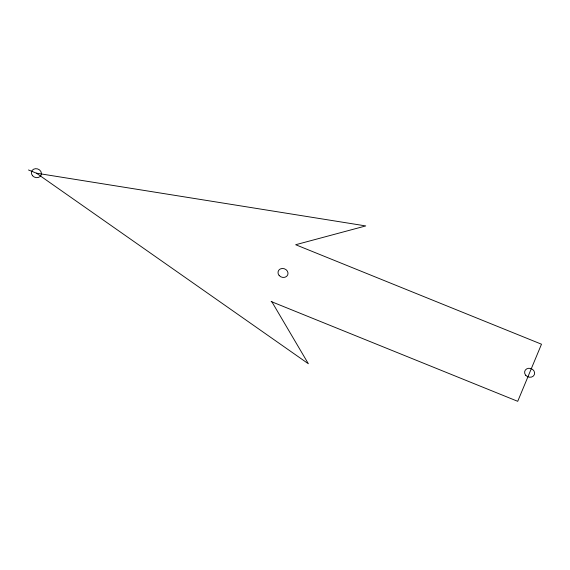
<?xml version="1.0" encoding="UTF-8"?>
<svg xmlns="http://www.w3.org/2000/svg" width="570" height="570" viewBox="0 0 570 570"><rect width="100%" height="100%" fill="white"/><g stroke="black" fill="none" stroke-linecap="round" stroke-linejoin="round"><path stroke-width="0.85" d="M28.5 169.974L36.416 173.173L365.769 225.927L295.673 244.73L541.5 344.209L517.724 401.316L271.12 301.523M36.416 173.173L308.37 363.76L271.89 301.829M525.775 375.338A5.102 4.418 20.3 0 0 534.339 374.675A5.102 4.418 20.3 0 0 528.718 368.277A5.102 4.418 20.3 0 0 525.775 375.338M32.575 175.752A5.102 4.418 20.3 0 0 41.14 175.09A5.102 4.418 20.3 0 0 35.518 168.684A5.102 4.418 20.3 0 0 32.575 175.752M279.179 275.545A5.102 4.418 20.3 0 0 287.736 274.882A5.102 4.418 20.3 0 0 282.121 268.477A5.102 4.418 20.3 0 0 279.179 275.545"/></g></svg>
